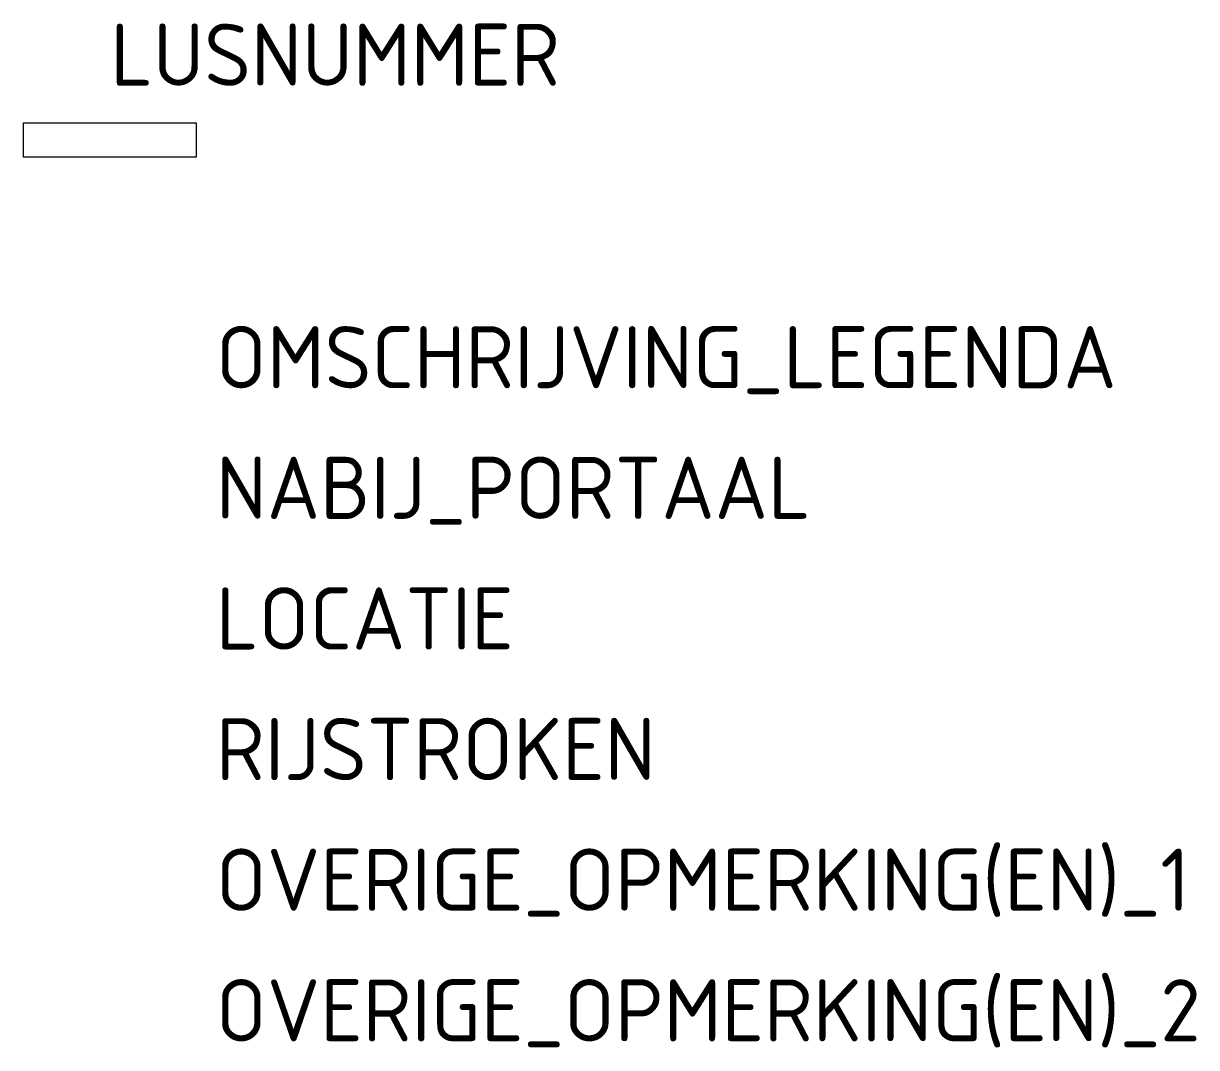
# Model space of a CAD drawing. Extents: x -2.5 to 31.5, y -25.8 to 3.9.
import ezdxf

# ---------------------------------------------------------------- set-up
doc = ezdxf.new("R2010")
doc.units = 0
doc.header["$LTSCALE"] = 10
doc.header["$MEASUREMENT"] = 0
doc.layers.get('0').update_dxf_attribs({"linetype": 'CONTINUOUS'})
doc.layers.add('N-WE-VW-VRI-T18', color=1, linetype='CONTINUOUS', lineweight=18)
doc.styles.add('NLCS-ISO', font='NLCS-ISO.ttf')

msp = doc.modelspace()

# ---------------------------------------------------------------- linework, layer by layer
at = {"color": 0, "linetype": 'ByBlock', "flags": 128}
msp.add_lwpolyline([(-2.5, 1), (2.5, 1), (2.5, 0), (-2.5, 0)], close=True, dxfattribs=at)

# ---------------------------------------------------------------- texts
at = {"layer": 'N-WE-VW-VRI-T18', "linetype": 'ByBlock', "style": 'NLCS-ISO'}
msp.add_attdef('LUSNUMMER', (0.018, 2.07), 'NR', height=1.8, dxfattribs=at)
at = {"layer": 'N-WE-VW-VRI-T18', "linetype": 'ByBlock', "style": 'NLCS-ISO', "flags": 1}
for tag, p, s in [('OMSCHRIJVING_LEGENDA', (3.075, -6.692), 'Detectielus'), ('NABIJ_PORTAAL', (3.075, -10.476), ''), ('LOCATIE', (3.075, -14.261), ''), ('RIJSTROKEN', (3.075, -18.045), ''), ('OVERIGE_OPMERKING(EN)_1', (3.075, -21.83), ''), ('OVERIGE_OPMERKING(EN)_2', (3.075, -25.614), '')]:
    msp.add_attdef(tag, p, s, height=1.8, dxfattribs=at)

doc.saveas('drawing.dxf')
